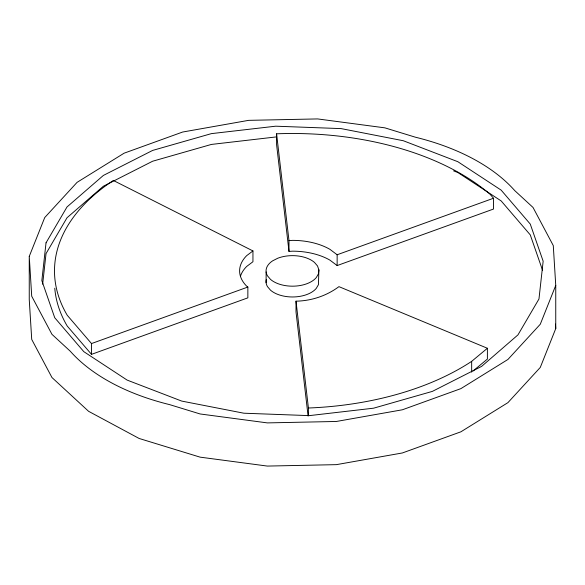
<?xml version="1.0" encoding="UTF-8"?>
<svg xmlns="http://www.w3.org/2000/svg" width="585" height="585" viewBox="0 0 585 585"><rect width="100%" height="100%" fill="white"/><g stroke="black" fill="none" stroke-linecap="round" stroke-linejoin="round"><path stroke-width="0.88" d="M42.639 284.2L46.032 253.612L67.026 217.744L103.377 186.227L152.626 161.226L211.397 144.429L275.703 136.985M318.883 269.89L318.445 273.868L316.236 277.641A26.442 15.268 0 0 1 270.533 279.411L267.469 275.835A26.442 15.268 0 0 1 272.595 260.859L277.773 258.226A26.442 15.268 0 0 1 314.467 262.409L317.531 265.978L318.883 269.89L318.445 284.661L316.236 288.434A26.442 15.268 0 0 1 270.533 290.204L267.469 286.635A26.442 15.268 0 0 1 266.321 279.528M29.25 256.405L44.723 217.561L77.074 182.359L124.115 153.182L182.63 132.034L248.625 120.349L317.618 118.923L384.893 127.852L415.387 137.197A198.527 114.616 0 0 1 514.72 190.586L533.037 207.47L553.278 245.576L555.75 285.407L555.75 328.594L540.277 367.438L507.926 402.641L460.885 431.818L402.37 452.966L336.375 464.651L267.382 466.077L200.107 457.148L139.12 438.465L88.591 411.306L51.963 377.53L31.722 339.424L29.25 299.593L29.25 256.405L31.722 296.237L51.963 334.342L70.28 351.234A198.527 114.616 0 0 0 169.613 404.623L200.107 413.961L267.382 422.897L336.375 421.471L402.37 409.785L460.885 388.63L507.926 359.461L540.277 324.251L555.75 285.407M308.412 415.204L308.412 408.008A238 137.409 0 0 0 471.664 361.354L487.393 348.265L338.942 286.643C326.584 295.856 311.41 300.902 296.01 301.173L296.01 311.973L308.098 416.089M473.038 371.014L487.393 359.066L487.393 348.265M91.501 354.356L91.501 343.563L67.238 315.264A238 137.409 0 0 1 113.336 180.458L252.947 250.936L246.695 255.638A52.891 30.537 0 0 0 246.695 286.175L247.857 287.045L247.857 297.845L91.501 354.356L67.238 326.064A238 137.409 0 0 1 54.771 288.222M91.501 343.563L247.857 287.045M288.99 251.433L288.99 240.64L292.5 240.369A52.891 30.537 0 0 1 329.896 249.32L337.143 254.767L493.499 198.256L493.499 209.05L337.143 265.568L329.896 260.113A52.891 30.537 0 0 0 292.5 251.17L288.99 251.433L276.588 144.605L276.588 133.804A238 137.409 0 0 1 490.201 194.403L493.499 198.256M453.602 170.879L457.865 172.516L501.184 200.947L530.273 234.885L542.58 270.336M276.588 133.804L288.99 240.64M296.01 301.173L308.412 408.008M555.472 324.068L555.75 328.594M471.664 361.354L471.664 372.155M337.143 254.767L337.143 265.568M266.116 271.93L266.116 282.723M252.947 250.936L252.947 261.736L246.695 266.438A52.891 30.537 0 0 0 240.413 276.398M46.032 242.819L41.842 280.603L54.727 317.728L83.816 351.665L127.135 380.096L181.716 401.083L243.85 413.207L309.297 415.628L373.603 408.184L432.373 391.387L481.623 366.385L517.974 334.869L538.968 298.993L543.158 261.21L530.273 224.084L501.184 190.154L457.865 161.723L403.284 140.729L341.15 128.612L275.703 126.192L211.397 133.629L152.626 150.425L103.377 175.434L67.026 206.944L46.032 242.819"/></g></svg>
